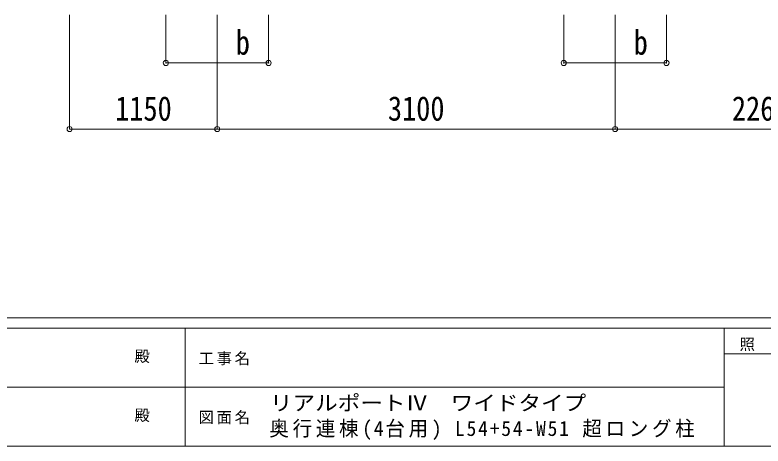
# Model space of a CAD drawing. Units: millimetres at full size, sheet at 1:40. Extents: x -11181 to 11305, y -7804 to 7716.
# Drawn here: x -1861 to 3967, y -7804 to -4443 of the extents above; entities that cross this region are included whole.
import ezdxf
from ezdxf.enums import TextEntityAlignment as Align

# ---------------------------------------------------------------- set-up
doc = ezdxf.new("R2010")
doc.units = ezdxf.units.MM
doc.header["$LTSCALE"] = 40
doc.header["$PDMODE"] = 32
doc.header["$PDSIZE"] = 40
doc.layers.add('0-A_寸法', color=6, linetype='Continuous', lineweight=9)
doc.layers.add('F-0_240', color=7, linetype='Continuous', lineweight=9)
doc.styles.add('ＭＳ ゴシック', font='')
doc.styles.get('ＭＳ ゴシック').set_extended_font_data('MS Gothic')

msp = doc.modelspace()

# ---------------------------------------------------------------- linework, layer by layer
at = {"layer": '0-A_寸法'}
for p, q in [((-1435.64, -5332.3), (-1435.64, -4442.91)), ((-685.64, -4817.32), (-685.64, -4442.91)), ((-285.64, -5332.3), (-285.64, -4442.91)), ((114.36, -4817.32), (114.36, -4442.91)), ((2414.36, -4817.32), (2414.36, -4442.91)), ((2814.36, -5332.3), (2814.36, -4442.91)), ((3214.36, -4817.32), (3214.36, -4442.91)), ((-685.64, -4817.32), (114.36, -4817.32)), ((2414.36, -4817.32), (3214.36, -4817.32)), ((-1435.64, -5332.3), (-285.64, -5332.3)), ((-285.64, -5332.3), (2814.36, -5332.3)), ((2814.36, -5332.3), (5074.36, -5332.3))]:
    msp.add_line(p, q, dxfattribs=at)
for p in [(-685.64, -4817.32), (114.36, -4817.32), (2414.36, -4817.32), (3214.36, -4817.32), (-1435.64, -5332.3), (-285.64, -5332.3), (2814.36, -5332.3)]:
    msp.add_point(p, dxfattribs=at)
at = {"layer": 'F-0_240', "color": 5}
for p, q in [((-11180.61, -6803.54), (10739.39, -6803.54)), ((-11180.61, -6883.54), (7183.72, -6883.54)), ((-536.28, -6883.54), (-536.28, -7803.54)), ((3663.72, -6883.54), (3663.72, -7803.54)), ((3663.72, -7083.54), (6063.72, -7083.54)), ((-4536.28, -7343.54), (3663.72, -7343.54)), ((-11180.61, -7803.54), (10739.39, -7803.54))]:
    msp.add_line(p, q, dxfattribs=at)

# ---------------------------------------------------------------- texts
at = {"layer": '0-A_寸法', "color": 7, "style": 'ＭＳ ゴシック', "width": 0.85}
for s, p in [('b', (-140.64, -4809.32)), ('b', (2959.36, -4809.32)), ('1150', (-1080.64, -5324.3)), ('3100', (1044.36, -5324.3)), ('2260', (3724.36, -5324.3))]:
    msp.add_text(s, height=190.6, dxfattribs=at).set_placement(p, align=Align.BOTTOM_LEFT)
at = {"layer": 'F-0_240', "style": 'ＭＳ ゴシック'}
for p in [(-930.57, -7173.54), (-930.57, -7633.54)]:
    msp.add_text('殿', height=87.98, dxfattribs=at).set_placement(p, align=Align.BOTTOM_LEFT)
at = {"layer": 'F-0_240', "style": 'ＭＳ ゴシック', "width": 1.1}
msp.add_text('リアルポートⅣ\u3000ワイドタイプ', height=117.3, dxfattribs=at).set_placement((124.97, -7561.39), align=Align.BOTTOM_LEFT)
at = {"layer": 'F-0_240', "attachment_point": 7, "style": 'ＭＳ ゴシック'}
for s, insert, char_height in [('\\T1.17;照\u3000査', (3783.72, -7063.54), 87.98), ('\\T1.17;工事名', (-430.81, -7173.54), 87.98), ('\\T1.17;図面名', (-430.81, -7633.54), 87.98), ('\\T1.19;\\W0.95;奥行連棟(4台用)\\~L54+54-W51\\~超ロング柱', (120.88, -7756.06), 117.3)]:
    msp.add_mtext(s, dxfattribs=dict(at, insert=insert, char_height=char_height))

doc.saveas('drawing.dxf')
